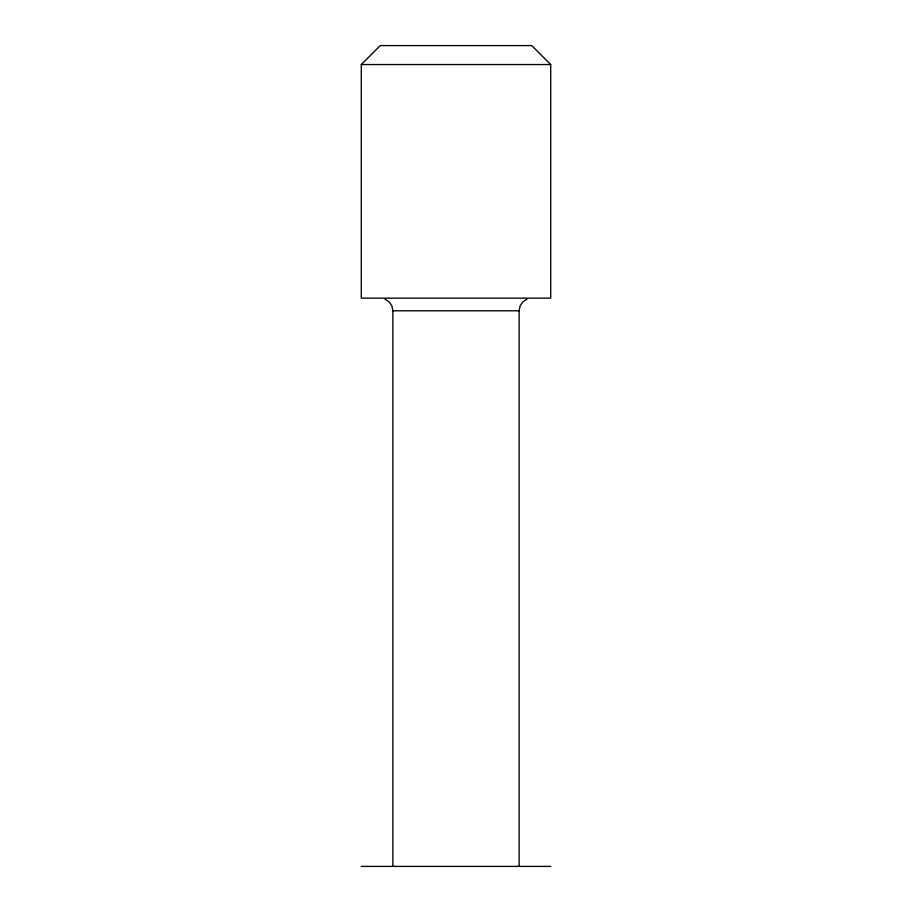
<?xml version="1.0" encoding="UTF-8"?>
<svg xmlns="http://www.w3.org/2000/svg" width="912" height="912" viewBox="0 0 912 912"><rect width="100%" height="100%" fill="white"/><g stroke="black" fill="none" stroke-linecap="round" stroke-linejoin="round"><path stroke-width="1.37" d="M519.133 866.4L519.133 310.787L520.022 306.136L522.838 301.849L527.125 299.045M361.289 64.547L380.236 45.6L531.764 45.6L550.711 64.547L550.711 298.156L361.289 298.156L361.289 64.547L550.711 64.547M384.875 299.045L389.162 301.849L391.978 306.136L392.867 310.787L519.133 310.787M361.289 866.4L550.711 866.4M392.867 310.787L392.867 866.4"/></g></svg>
